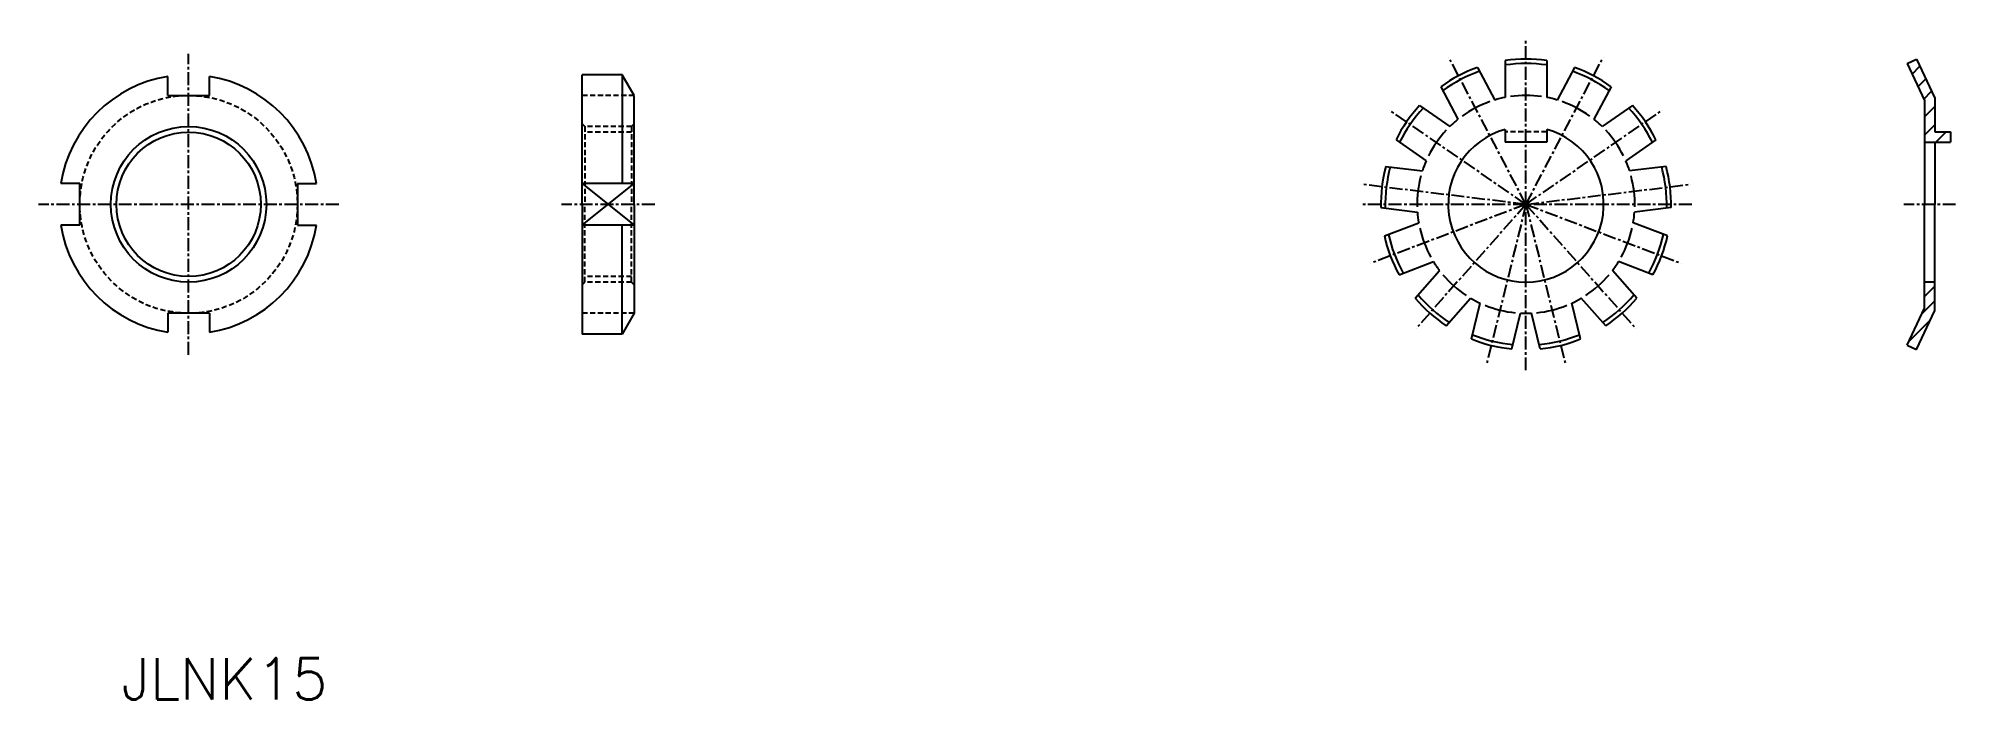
# Model space of a CAD drawing. Extents: x -20266 to -19844, y 30600 to 43733.
# Drawn here: x -20265.8 to -20080.8, y 36202.2 to 36265.9 of the extents above; entities outside this region: 3.
import ezdxf
from ezdxf.enums import TextEntityAlignment as Align

# ---------------------------------------------------------------- set-up
doc = ezdxf.new("R2010")
doc.units = 0
doc.header["$PDMODE"] = 1
doc.linetypes.add('CENTER', pattern=[2, 1.25, -0.25, 0.25, -0.25])
doc.linetypes.add('DASHED', pattern=[0.75, 0.5, -0.25])
doc.layers.get('0').update_dxf_attribs({"linetype": 'CONTINUOUS'})
doc.layers.add('CENTER', color=1, linetype='CENTER')
doc.styles.add('MISUMI', font='txt.shx')

# ---------------------------------------------------------------- blocks, each defined once
blk = doc.blocks.new('*X0')
at = {"color": 0, "linetype": 'CONTINUOUS'}
for p, q in [((-20083.81344345856, 36241.02238122093), (-20082.81344345857, 36242.02238122093)), ((-20084.06705719713, 36239.35455391999), (-20082.81344345856, 36240.60816765855)), ((-20085.3027103304, 36236.70468722435), (-20083.23526841217, 36238.77212914257)), ((-20084.65676439753, 36235.93641959484), (-20084.47092154543, 36236.12226244694))]:
    blk.add_line(p, q, dxfattribs=at)
blk = doc.blocks.new('*X1')
at = {"color": 0, "linetype": 'CONTINUOUS'}
for p, q in [((-20085.00643427596, 36262.4568074015), (-20084.25394695665, 36263.2092947208)), ((-20084.44425807548, 36261.25121664901), (-20083.69177075617, 36262.00370396832)), ((-20083.88208187499, 36260.04562589653), (-20083.12959455569, 36260.79811321583)), ((-20083.81344345856, 36258.34649735999), (-20082.81344345856, 36259.34649735999)), ((-20083.81344345857, 36256.57873040703), (-20082.81344345857, 36257.57873040702)), ((-20082.72597657515, 36255.89843033747), (-20081.72597657515, 36256.89843033748))]:
    blk.add_line(p, q, dxfattribs=at)

msp = doc.modelspace()

# ---------------------------------------------------------------- linework, layer by layer
at = {"color": 7, "linetype": 'CONTINUOUS'}
for p, q in [((-20080.841611794287, 43732.118088932744), (-20081.300997037273, 43733.1185395156)), ((-20080.841611794287, 43731.65275268359), (-20081.300997037273, 43732.653192621045)), ((-20124.2694532207, 36263.75483679804), (-20124.2694532207, 36260.20619440152)), ((-20120.2694532207, 36263.75483679804), (-20120.2694532207, 36260.20619440153)), ((-20085.48160395926, 36263.47581207575), (-20084.57529617222, 36263.89843033749)), ((-20085.48160395926, 36263.47581207575), (-20083.81344345856, 36259.89843033748)), ((-20084.57529617222, 36263.89843033749), (-20082.81344345856, 36260.12012500013)), ((-20253.30208303032, 36260.39843033748), (-20253.30208303032, 36262.23739301672)), ((-20249.30208303032, 36260.39843033748), (-20249.30208303032, 36262.23739301673)), ((-20213.32035804544, 36249.89843033748), (-20213.32035804544, 36262.39843033749)), ((-20209.47505858382, 36262.39843033749), (-20213.32035804544, 36262.39843033749)), ((-20208.32035804544, 36260.39843033748), (-20209.47505858381, 36262.39843033749)), ((-20209.47505858381, 36262.39843033749), (-20209.47505858381, 36251.89843033749)), ((-20126.93793433287, 36263.09711527596), (-20125.28879798191, 36259.95494848309)), ((-20117.60097210853, 36263.09711527597), (-20119.25010845948, 36259.95494848309)), ((-20253.30208303032, 36260.39843033748), (-20249.30208303032, 36260.39843033748)), ((-20208.32035804544, 36249.89843033748), (-20208.32035804544, 36260.39843033748)), ((-20130.47975843548, 36261.23822258779), (-20128.83062208453, 36258.09605579491)), ((-20114.05914800592, 36261.2382225878), (-20115.70828435687, 36258.09605579492)), ((-20083.81344345856, 36259.89843033748), (-20083.81344345856, 36249.89843033748)), ((-20082.81344345856, 36260.12012500013), (-20082.81344345856, 36256.89843033748)), ((-20132.53692268354, 36259.41573409588), (-20129.61644724539, 36257.39987545167)), ((-20112.00198375785, 36259.41573409589), (-20114.92245919601, 36257.39987545167)), ((-20134.80918167046, 36256.12379863231), (-20131.88870623231, 36254.10793998809)), ((-20124.2694532207, 36257.12684648489), (-20124.2694532207, 36255.89843033748)), ((-20120.2694532207, 36257.12684648489), (-20120.2694532207, 36255.89843033749)), ((-20109.72972477092, 36256.12379863231), (-20112.65020020907, 36254.1079399881)), ((-20082.81344345856, 36256.89843033748), (-20081.31344345856, 36256.89843033748)), ((-20081.31344345856, 36256.89843033748), (-20081.31344345856, 36255.89843033748)), ((-20120.2694532207, 36255.89843033748), (-20124.2694532207, 36255.89843033747)), ((-20083.81344345856, 36255.89843033747), (-20081.31344345856, 36255.89843033748)), ((-20082.81344345856, 36255.89843033747), (-20082.81344345857, 36249.89843033748)), ((-20135.7837575167, 36253.5540533207), (-20132.26098871868, 36253.12631174681)), ((-20108.7551489247, 36253.5540533207), (-20112.27791772272, 36253.12631174681)), ((-20261.80208303031, 36251.89843033745), (-20263.64104570956, 36251.89843033745)), ((-20261.80208303031, 36247.89843033745), (-20261.80208303031, 36251.89843033745)), ((-20240.80208303031, 36251.89843033749), (-20238.96312035105, 36251.89843033749)), ((-20240.80208303031, 36251.89843033749), (-20240.80208303031, 36247.89843033749)), ((-20208.32035804544, 36251.89843033749), (-20213.32035804544, 36251.89843033749)), ((-20213.32035804544, 36249.89843033748), (-20213.32035804544, 36237.39843033748)), ((-20208.32035804544, 36249.89843033748), (-20208.32035804544, 36239.39843033748)), ((-20136.26590423772, 36249.5832178243), (-20132.7431354397, 36249.15547625041)), ((-20108.27300220368, 36249.58321782431), (-20111.79577100169, 36249.15547625042)), ((-20083.81344345856, 36239.89843033749), (-20083.81344345856, 36249.89843033748)), ((-20082.81344345856, 36239.67673567484), (-20082.81344345857, 36249.89843033748)), ((-20261.80208303031, 36247.89843033745), (-20263.64104570955, 36247.89843033745)), ((-20240.80208303031, 36247.89843033749), (-20238.96312035105, 36247.89843033749)), ((-20208.32035804544, 36247.89843033749), (-20213.32035804544, 36247.89843033749)), ((-20209.47505858381, 36237.39843033748), (-20209.47505858381, 36247.89843033747)), ((-20135.93462810066, 36246.85491337508), (-20132.61658982044, 36248.11327931125)), ((-20108.60427834073, 36246.85491337508), (-20111.92231662095, 36248.11327931125)), ((-20134.51620855248, 36243.11484840434), (-20131.19817027226, 36244.37321434051)), ((-20132.95497180283, 36240.85300648719), (-20130.60178662372, 36243.50920346239)), ((-20111.58393463856, 36240.85300648721), (-20113.93711981768, 36243.5092034624)), ((-20110.02269788889, 36243.11484840434), (-20113.34073616912, 36244.37321434051)), ((-20082.81344345856, 36242.39843033748), (-20083.81344345856, 36242.39843033748)), ((-20253.30208303029, 36239.39843033748), (-20253.30208303029, 36237.55946765823)), ((-20249.30208303029, 36239.39843033748), (-20253.30208303029, 36239.39843033748)), ((-20249.30208303029, 36239.39843033748), (-20249.30208303029, 36237.55946765823)), ((-20208.32035804544, 36239.39843033748), (-20209.47505858381, 36237.39843033748)), ((-20129.96092881014, 36238.20051585423), (-20127.60774363102, 36240.85671282943)), ((-20127.52739197229, 36236.92329719423), (-20126.67814625986, 36240.36882249209)), ((-20123.64362470259, 36235.96603453709), (-20122.79437899015, 36239.41155983495)), ((-20120.8952817388, 36235.9660345371), (-20121.74452745124, 36239.41155983495)), ((-20117.0115144691, 36236.92329719425), (-20117.86076018153, 36240.36882249212)), ((-20114.57797763124, 36238.20051585424), (-20116.93116281036, 36240.85671282944)), ((-20085.48160395926, 36236.32104859922), (-20083.81344345856, 36239.89843033748)), ((-20084.57529617222, 36235.89843033748), (-20082.81344345856, 36239.67673567484)), ((-20209.47505858382, 36237.39843033748), (-20213.32035804544, 36237.39843033748)), ((-20085.48160395926, 36236.32104859922), (-20084.57529617222, 36235.89843033748))]:
    msp.add_line(p, q, dxfattribs=at)
at = {"color": 3, "linetype": 'DASHED'}
for p, q in [((-20208.32035804544, 36260.3984303375), (-20213.32035804544, 36260.39843033748)), ((-20213.32035804544, 36257.64843033748), (-20213.07035804545, 36257.39843033749)), ((-20208.57035804544, 36257.39843033748), (-20213.07035804545, 36257.39843033749)), ((-20213.07035804545, 36257.39843033749), (-20213.07035804545, 36249.89843033748)), ((-20208.57035804544, 36256.85693033748), (-20213.07035804545, 36256.85693033748)), ((-20208.32035804544, 36257.64843033748), (-20208.57035804544, 36257.39843033748)), ((-20208.57035804544, 36257.39843033748), (-20208.57035804544, 36249.89843033748)), ((-20120.2694532207, 36256.89843033748), (-20124.2694532207, 36256.89843033748)), ((-20120.2694532207, 36256.89843033748), (-20124.2694532207, 36256.89843033748)), ((-20213.07035804545, 36242.39843033747), (-20213.07035804545, 36249.89843033748)), ((-20208.57035804544, 36242.39843033748), (-20208.57035804544, 36249.89843033748)), ((-20213.32035804544, 36242.14843033748), (-20213.07035804545, 36242.39843033747)), ((-20208.57035804544, 36242.93993033748), (-20213.07035804545, 36242.93993033748)), ((-20208.57035804544, 36242.39843033748), (-20213.07035804545, 36242.39843033747)), ((-20208.32035804544, 36242.14843033748), (-20208.57035804544, 36242.39843033748)), ((-20208.32035804544, 36239.39843033747), (-20213.32035804544, 36239.39843033748))]:
    msp.add_line(p, q, dxfattribs=at)
at = {"color": 3, "linetype": 'CONTINUOUS'}
for p, q in [((-20213.32035804544, 36251.89843033749), (-20208.32035804544, 36247.89843033749)), ((-20213.32035804544, 36247.89843033749), (-20208.32035804544, 36251.89843033749))]:
    msp.add_line(p, q, dxfattribs=at)
at = {"color": 3, "linetype": 'DASHED'}
msp.add_circle((-20251.30208303031, 36249.89843033748), 10.49999999999272, dxfattribs=at)
at = {"color": 3, "linetype": 'CONTINUOUS'}
msp.add_circle((-20251.30208303031, 36249.89843033748), 7.5, dxfattribs=at)
at = {"color": 7, "linetype": 'CONTINUOUS'}
msp.add_circle((-20251.30208303031, 36249.89843033748), 6.958499999999999, dxfattribs=at)
for centre, radius, start, end in [((-20122.2694532207, 36249.89843033748), 14, 81.78678929827666, 98.21321070172355), ((-20122.2694532207, 36249.47581207574), 14, 81.78678929827666, 98.21321070172355), ((-20251.30208303031, 36249.89843033748), 12.5, 99.20689622139088, 170.7931037787888), ((-20251.30208303031, 36249.89843033748), 12.5, 9.206896221375432, 80.79310377871538), ((-20122.2694532207, 36249.89843033748), 14, 109.4790969905758, 125.905518394032), ((-20122.07305272154, 36249.52422045107), 14, 109.4790969905758, 125.905518394032), ((-20122.46585371986, 36249.52422045107), 14, 54.09448160596269, 70.52090300953238), ((-20122.2694532207, 36249.89843033748), 14, 54.09448160596269, 70.52090300953238), ((-20122.2694532207, 36249.89843033748), 10.5, 109.4790969905758, 125.905518394032), ((-20122.2694532207, 36249.89843033748), 10.5, 100.9805754276102, 106.7117322646931), ((-20122.2694532207, 36249.89843033748), 10.5, 100.9805754275567, 106.7117322646948), ((-20122.2694532207, 36249.89843033748), 10.5, 81.78678929827666, 98.21321070172355), ((-20122.2694532207, 36249.89843033748), 10.5, 73.28826773530602, 79.01942457239036), ((-20122.2694532207, 36249.89843033748), 10.5, 73.28826773530645, 79.0194245723375), ((-20122.2694532207, 36249.89843033748), 10.5, 54.09448160596269, 70.52090300953238), ((-20122.2694532207, 36249.89843033747), 14, 137.1714046828686, 153.5978260863571), ((-20121.92164520985, 36249.65835580166), 14, 137.1714046828686, 153.5978260863571), ((-20122.2694532207, 36249.89843033748), 10.5, 128.6728831198957, 134.4040399569902), ((-20122.2694532207, 36249.89843033747), 10.5, 128.6728831198294, 134.4040399569902), ((-20122.26945322069, 36249.89843033748), 10.5, 45.59596004287129, 51.32711688010431), ((-20122.2694532207, 36249.89843033748), 10.5, 45.59596004300976, 51.32711688010431), ((-20122.61726123153, 36249.65835580166), 14, 26.40217391369844, 42.8285953171874), ((-20122.26945322069, 36249.89843033748), 14, 26.40217391369844, 42.8285953171874), ((-20122.2694532207, 36249.89843033747), 10.5, 137.1714046828686, 153.5978260863571), ((-20122.2694532207, 36249.89843033748), 7.5, 105.4660099534078, 74.53399004659494), ((-20122.26945322069, 36249.89843033748), 10.5, 26.40217391369844, 42.8285953171874), ((-20122.2694532207, 36249.89843033747), 10.5, 156.3651908123361, 162.0963476493259), ((-20122.2694532207, 36249.89843033747), 10.5, 156.3651908123361, 162.0963476493259), ((-20122.26945322069, 36249.89843033747), 10.5, 17.90365235067404, 23.6348091876638), ((-20122.26945322069, 36249.89843033748), 10.5, 17.90365235065162, 23.63480918774487), ((-20122.2694532207, 36249.89843033747), 14, 164.8637123752014, 181.290133778488), ((-20121.84991632192, 36249.84748933519), 14, 164.8637123752014, 181.290133778488), ((-20122.2694532207, 36249.89843033747), 10.5, 164.8637123752014, 181.290133778488), ((-20122.26945322069, 36249.89843033747), 10.5, 358.7098662212989, 15.13628762484931), ((-20122.68899011947, 36249.8474893352), 14, 358.7098662212989, 15.13628762484931), ((-20122.26945322069, 36249.89843033747), 14, 358.7098662212989, 15.13628762484931), ((-20122.2694532207, 36249.89843033747), 10.5, 184.0574985044405, 189.7886553414092), ((-20122.2694532207, 36249.89843033747), 10.5, 184.0574985044405, 189.788655341817), ((-20122.26945322069, 36249.89843033747), 10.5, 350.2113446585564, 355.9425014955595), ((-20122.26945322069, 36249.89843033747), 10.5, 350.211344658348, 355.9425014955595), ((-20251.30208303031, 36249.89843033748), 12.5, 189.2068962214826, 260.7931037787159), ((-20251.30208303031, 36249.89843033748), 12.5, 279.2068962214426, 350.79310377869), ((-20122.2694532207, 36249.89843033747), 14, 192.5560200675193, 208.9824414708618), ((-20121.87429828152, 36250.04829283844), 14, 192.5560200675193, 208.9824414708618), ((-20122.2694532207, 36249.89843033747), 10.5, 192.5560200675193, 208.9824414708618), ((-20122.26945322069, 36249.89843033747), 10.5, 331.0175585291382, 347.443979932459), ((-20122.66460815987, 36250.04829283844), 14, 331.0175585291382, 347.443979932459), ((-20122.26945322069, 36249.89843033747), 14, 331.0175585291382, 347.443979932459), ((-20122.2694532207, 36249.89843033747), 10.5, 211.7498061966884, 217.4809630340189), ((-20122.2694532207, 36249.89843033746), 10.5, 211.7498061966982, 217.4809630340557), ((-20122.2694532207, 36249.89843033746), 10.5, 220.2483277598112, 236.6747491632712), ((-20122.26945322069, 36249.89843033747), 10.5, 303.3252508368586, 319.7516722403321), ((-20122.26945322069, 36249.89843033747), 10.5, 322.5190369658376, 328.2501938033787), ((-20122.26945322069, 36249.89843033747), 10.5, 322.5190369658376, 328.2501938033787), ((-20121.98920547556, 36250.21476464875), 14, 220.2483277598137, 236.6747491632712), ((-20122.54970096583, 36250.21476464876), 14, 303.3252508368586, 319.7516722403321), ((-20122.2694532207, 36249.89843033746), 14, 220.2483277598137, 236.6747491632712), ((-20122.2694532207, 36249.89843033746), 10.5, 239.442113889092, 245.1732707262696), ((-20122.2694532207, 36249.89843033746), 10.5, 239.4421138889775, 245.1732707262674), ((-20122.2694532207, 36249.89843033746), 10.5, 247.9406354520962, 264.367056855538), ((-20122.2694532207, 36249.89843033746), 10.5, 267.1344215814582, 272.8655784185418), ((-20122.2694532207, 36249.89843033747), 10.5, 267.1344215812496, 272.8655784187505), ((-20122.2694532207, 36249.89843033747), 10.5, 275.632943144462, 292.0593645479038), ((-20122.2694532207, 36249.89843033747), 10.5, 294.8267292735572, 300.5578861108414), ((-20122.26945322069, 36249.89843033747), 10.5, 294.8267292735572, 300.5578861108414), ((-20122.26945322069, 36249.89843033747), 14, 303.3252508368586, 319.7516722403321), ((-20122.2694532207, 36249.89843033746), 14, 247.9406354520962, 264.367056855538), ((-20122.16831405065, 36250.3087680806), 14, 247.9406354520962, 264.367056855538), ((-20122.37059239074, 36250.30876808061), 14, 275.632943144462, 292.0593645479038), ((-20122.2694532207, 36249.89843033747), 14, 275.632943144462, 292.0593645479038)]:
    msp.add_arc(centre, radius, start, end, dxfattribs=at)
msp.add_point((-19844.35222241822, 30599.57971011493), dxfattribs=at)
at = {"layer": 'CENTER', "color": 1, "linetype": 'CENTER'}
for p, q in [((-20122.2694532207, 36249.89843033748), (-20122.2694532207, 36265.89843033748)), ((-20251.30208303031, 36235.39843033748), (-20251.30208303031, 36264.39843033748)), ((-20122.2694532207, 36249.89843033748), (-20129.7050239734, 36264.06572674794)), ((-20122.2694532207, 36249.89843033748), (-20114.833882468, 36264.06572674794)), ((-20122.2694532207, 36249.89843033747), (-20135.437195075, 36258.98746628517)), ((-20122.26945322069, 36249.89843033748), (-20109.10171136639, 36258.98746628518)), ((-20122.2694532207, 36249.89843033747), (-20138.15279520628, 36251.82701722156)), ((-20122.26945322069, 36249.89843033747), (-20106.38611123512, 36251.82701722156)), ((-20236.80208303031, 36249.89843033748), (-20265.80208303031, 36249.89843033748)), ((-20206.32035804544, 36249.89843033748), (-20215.32035804544, 36249.89843033748)), ((-20106.2694532207, 36249.89843033748), (-20138.26945322069, 36249.89843033748)), ((-20122.2694532207, 36249.89843033747), (-20137.22971310367, 36244.22475214479)), ((-20122.2694532207, 36249.89843033746), (-20132.87941575256, 36237.92225836672)), ((-20122.2694532207, 36249.89843033746), (-20126.09850384929, 36234.36336125864)), ((-20122.2694532207, 36233.89843033749), (-20122.2694532207, 36249.89843033748)), ((-20122.2694532207, 36249.89843033747), (-20118.44040259209, 36234.36336125866)), ((-20122.26945322069, 36249.89843033747), (-20111.65949068883, 36237.92225836673)), ((-20122.26945322069, 36249.89843033747), (-20107.30919333772, 36244.22475214479)), ((-20080.81344345856, 36249.89843033748), (-20085.81344345856, 36249.89843033748))]:
    msp.add_line(p, q, dxfattribs=at)

# ---------------------------------------------------------------- block references
at = {"color": 3, "linetype": 'CONTINUOUS'}
for name in ['*X1', '*X0']:
    msp.add_blockref(name, (0, 0), dxfattribs=at)

# ---------------------------------------------------------------- texts
at = {"color": 7, "linetype": 'CONTINUOUS', "style": 'MISUMI'}
msp.add_text('JLNK15', height=4, dxfattribs=at).set_placement((-20247.83216992129, 36202.15000488833), align=Align.CENTER)

doc.saveas('drawing.dxf')
